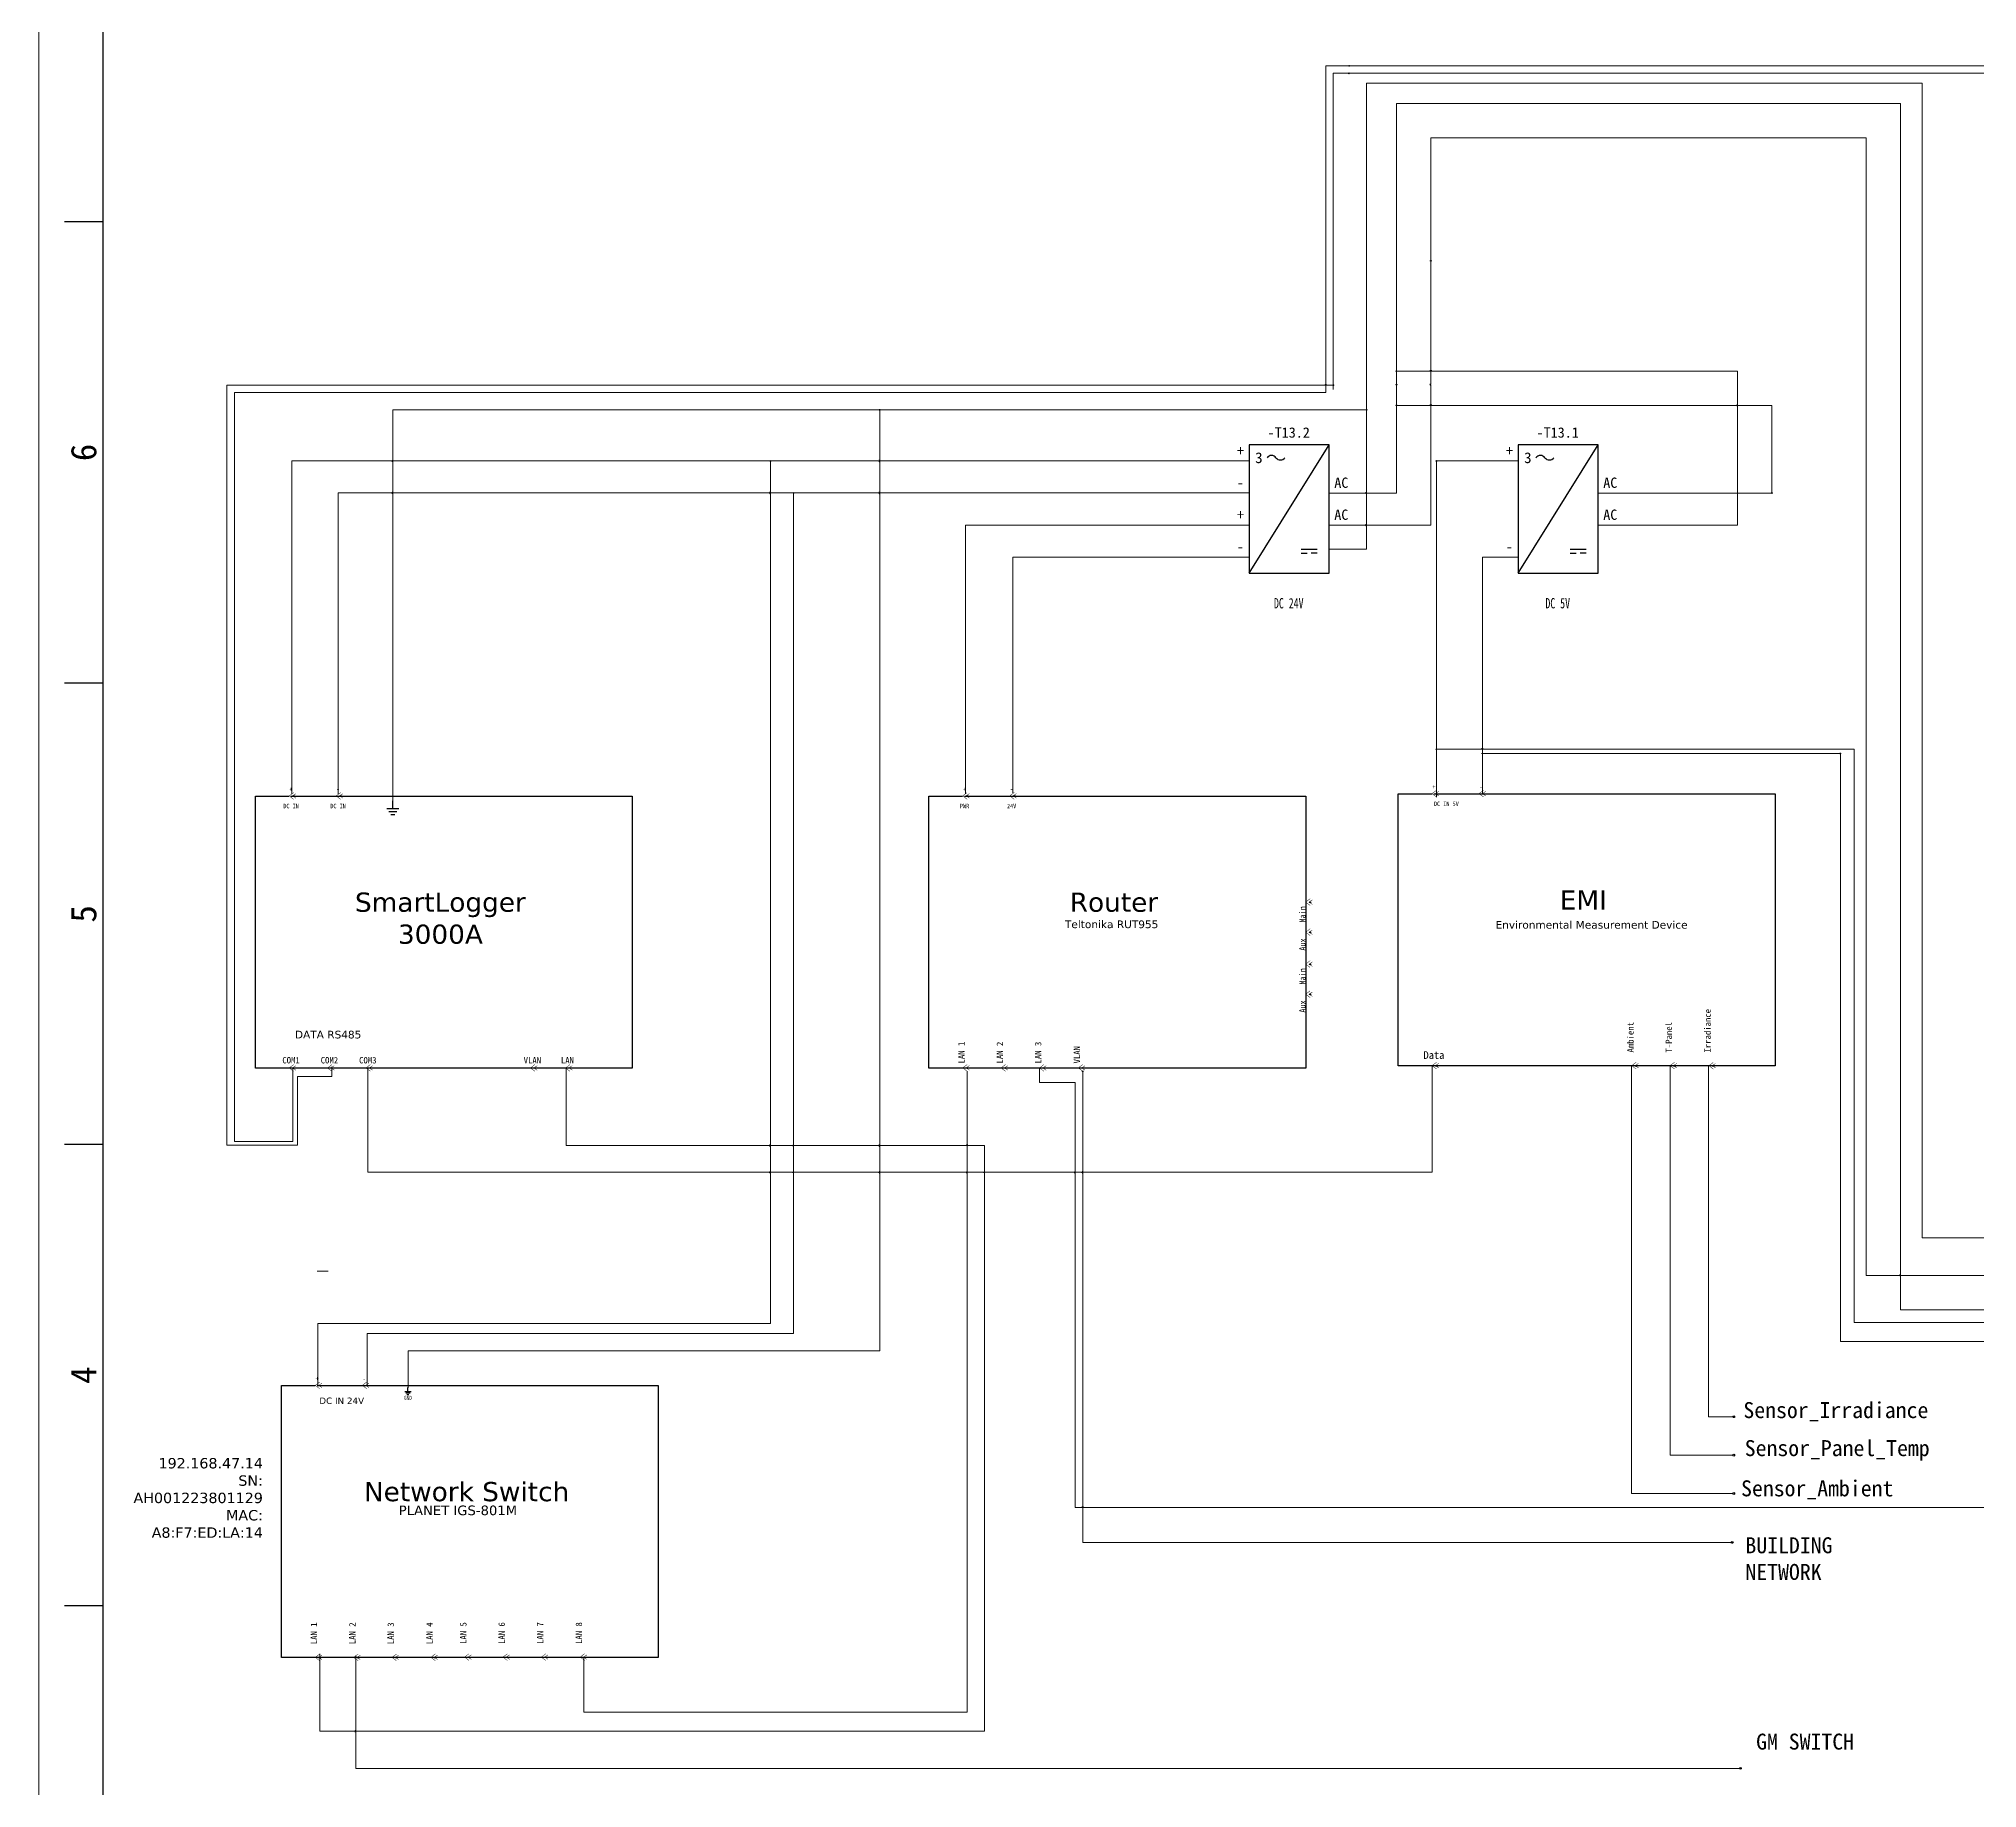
# Model space of a CAD drawing. Header units: millimetres. Extents: x 139 to 1361, y -140 to 1049.
# Drawn here: x 139 to 442.1, y 72.9 to 346.4 of the extents above; entities that cross this region are included whole.
import ezdxf
from ezdxf.enums import TextEntityAlignment as Align

# ---------------------------------------------------------------- set-up
doc = ezdxf.new("R2010")
doc.units = ezdxf.units.MM
doc.header["$LTSCALE"] = 12
for name, color, linetype in [('AE_BOR', 1, 'Continuous'), ('DESC', 1, 'Continuous'), ('GRN_12AWG', 3, 'Continuous'), ('RED_10AWG', 1, 'Continuous'), ('RED_2.5mm^2', 1, 'Continuous'), ('RED_4AWG', 1, 'Continuous'), ('SYMS', 7, 'Continuous'), ('TAGS', 51, 'Continuous'), ('TERMS', 4, 'Continuous'), ('WHT_0.5mm^2', 7, 'Continuous')]:
    doc.layers.add(name, color=color, linetype=linetype)
doc.styles.get("Standard").update_dxf_attribs({"font": ''})
doc.styles.add('WD', font='')
doc.styles.add('WD_IEC', font='')
doc.styles.get('Standard').set_extended_font_data('SimHei')
doc.styles.get('WD').set_extended_font_data('SimHei')
doc.styles.get('WD_IEC').set_extended_font_data('SimHei')

# ---------------------------------------------------------------- blocks, each defined once
blk = doc.blocks.new('gb_a0_a')
blk.add_line((149, 1039), (149, -115))
at = {"layer": 'AE_BOR', "color": 1, "lineweight": 15}
blk.add_line((139, -140), (139, 1049), dxfattribs=at)
at = {"layer": 'AE_BOR'}
for p, q in [((149, 317.75), (143, 317.75)), ((149, 245.63), (143, 245.63)), ((149, 173.5), (143, 173.5)), ((149, 101.38), (143, 101.38))]:
    blk.add_line(p, q, dxfattribs=at)
at = {"layer": 'AE_BOR', "style": 'WD'}
for s, p in [('6', (148, 281.69)), ('5', (148, 209.56)), ('4', (148, 137.44))]:
    blk.add_text(s, height=4, rotation=90, dxfattribs=at).set_placement(p, align=Align.CENTER)
blk = doc.blocks.new('HC01PJ_1-')
blk.add_line((0.031, 0), (0.094, 0))
for points in [[(0.062, -0.094, 0.0125, 0.0125, 0), (-0.063, 0, 0.0125, 0.0125, 0), (0.062, 0.094, 0, 0, 0)], [(0.125, 0.062, 0.0125, 0.0125, 0), (0.031, 0, 0.0125, 0.0125, 0), (0.125, -0.063, 0, 0, 0)]]:
    blk.add_lwpolyline(points, format="xyseb")
at = {"style": 'WD', "width": 0.85}
for tag, p in [('INST', (-0.012, 0.467)), ('TAG1', (-0.01, 0.125)), ('LOC', (-0.012, 0.295)), ('DESC1', (-0.01, -0.344)), ('DESC2', (-0.01, -0.516)), ('DESC3', (-0.01, -0.687))]:
    blk.add_attdef(tag, text='', height=0.125, dxfattribs=at).set_placement(p, align=Align.CENTER)
at = {"style": 'WD', "flags": 9}
blk.add_attdef('WDTYPE', text='', height=0.01, dxfattribs=at).set_placement((-0.221, 0.075), align=Align.RIGHT)
at = {"style": 'WD'}
for tag, p, flags in [('X4TERMDESC01', (-0.094, 0.031), 1), ('X1TERMDESC02', (0.125, 0.031), 1), ('FAMILY', (0.206, 0.131), 9)]:
    blk.add_attdef(tag, p, '', height=0.01, dxfattribs=dict(at, flags=flags))
at = {"color": 7, "style": 'WD', "flags": 1}
for tag, p in [('X4TERM01', (-0.063, 0)), ('X1TERM02', (0.094, 0))]:
    blk.add_attdef(tag, p, '', height=0.0125, dxfattribs=at)
at = {"style": 'WD'}
for tag, p in [('X2LINK', (0, 0.094)), ('X8LINK', (0, -0.094))]:
    blk.add_attdef(tag, p, '', height=0.01, dxfattribs=at)
at = {"linetype": 'Continuous', "style": 'WD', "flags": 9}
for tag, p in [('ASSYCODE', (0.219, 0.062)), ('MFG', (0.228, 0.089)), ('CAT', (0.23, 0.108))]:
    blk.add_attdef(tag, text='', height=0.01, dxfattribs=at).set_placement(p, align=Align.CENTER)
at = {"linetype": 'Continuous', "style": 'WD', "flags": 8}
blk.add_attdef('TERM01', text='', height=0.125, dxfattribs=at).set_placement((-0.104, -0.031), align=Align.TOP_RIGHT)
blk.add_attdef('TERM02', text='', height=0.125, dxfattribs=at).set_placement((0.146, -0.031), align=Align.TOP_LEFT)
blk = doc.blocks.new('HGND2')
for p, q in [((0.125, 0), (0, 0)), ((0.125, 0.09375), (0.125, -0.09375)), ((0.171875, 0.0625), (0.171875, -0.0625)), ((0.21875, 0.03125), (0.21875, -0.03125))]:
    blk.add_line(p, q)
at = {"style": 'WD', "width": 0.8}
for tag, p in [('INST', (0.25, 0.3125)), ('TAG1', (0.25, 0)), ('LOC', (0.25, 0.15625)), ('DESC1', (0.25, -0.15625)), ('DESC2', (0.25, -0.3125))]:
    blk.add_attdef(tag, text='', height=0.125, dxfattribs=at).set_placement(p, align=Align.MIDDLE_LEFT)
at = {"style": 'WD', "flags": 1}
for tag in ['ASSYCODE', 'X4TERM01', 'CAT', 'MFG', 'FAMILY']:
    blk.add_attdef(tag, (0, 0), '', height=0.01, dxfattribs=at)
blk = doc.blocks.new('smartlogger')
blk.add_lwpolyline([(5.55, 0), (58.9, 0), (58.9, -42.52), (0, -42.52), (0, 0), (5.24, 0)])
at = {"layer": 'SYMS'}
ref = blk.add_blockref('HC01PJ_1-', (5.63, 0.04), dxfattribs=dict(at, xscale=5.609300331090708, yscale=5.609300331090708, zscale=5.609300331090708))
ref.add_attrib('TAG1', '+', dxfattribs={"layer": 'TAGS', "height": 0.701, "style": 'WD', "width": 0.85}).set_placement((5.57, 0.74), align=Align.CENTER)
ref.add_attrib('DESC1', 'DC IN', dxfattribs={"layer": 'DESC', "height": 0.701, "style": 'WD', "width": 0.85}).set_placement((5.57, -1.89), align=Align.CENTER)
ref = blk.add_blockref('HC01PJ_1-', (12.98, 0.04), dxfattribs=dict(at, xscale=5.609300331090708, yscale=5.609300331090708, zscale=5.609300331090708))
ref.add_attrib('TAG1', '-', dxfattribs={"layer": 'TAGS', "height": 0.701, "style": 'WD', "width": 0.85}).set_placement((12.92, 0.74), align=Align.CENTER)
ref.add_attrib('DESC1', 'DC IN', dxfattribs={"layer": 'DESC', "height": 0.701, "style": 'WD', "width": 0.85}).set_placement((12.92, -1.89), align=Align.CENTER)
at = {"layer": 'SYMS', "xscale": 9.967605355146588, "yscale": 9.967605355146588, "zscale": 9.967605355146588, "rotation": 270}
blk.add_blockref('HGND2', (21.48, -0.75), dxfattribs=at)
at = {"layer": 'SYMS'}
ref = blk.add_blockref('HC01PJ_1-', (5.63, -42.48), dxfattribs=dict(at, xscale=5.609300331090708, yscale=5.609300331090708, zscale=5.609300331090708))
ref.add_attrib('TAG1', 'COM1', dxfattribs={"layer": 'TAGS', "color": 1, "height": 1, "style": 'WD_IEC'}).set_placement((5.57, -41.78), align=Align.CENTER)
ref = blk.add_blockref('HC01PJ_1-', (11.63, -42.48), dxfattribs=dict(at, xscale=5.609300331090708, yscale=5.609300331090708, zscale=5.609300331090708))
ref.add_attrib('TAG1', 'COM2', dxfattribs={"layer": 'TAGS', "color": 1, "height": 1, "style": 'WD_IEC'}).set_placement((11.57, -41.78), align=Align.CENTER)
ref = blk.add_blockref('HC01PJ_1-', (17.63, -42.48), dxfattribs=dict(at, xscale=5.609300331090708, yscale=5.609300331090708, zscale=5.609300331090708))
ref.add_attrib('TAG1', 'COM3', dxfattribs={"layer": 'TAGS', "color": 1, "height": 1, "style": 'WD_IEC'}).set_placement((17.57, -41.78), align=Align.CENTER)
ref = blk.add_blockref('HC01PJ_1-', (43.35, -42.48), dxfattribs=dict(at, xscale=5.609300331090708, yscale=5.609300331090708, zscale=5.609300331090708))
ref.add_attrib('TAG1', 'VLAN', dxfattribs={"layer": 'TAGS', "color": 1, "height": 1, "style": 'WD_IEC'}).set_placement((43.3, -41.78), align=Align.CENTER)
ref = blk.add_blockref('HC01PJ_1-', (48.84, -42.48), dxfattribs=dict(at, xscale=5.609300331090708, yscale=5.609300331090708, zscale=5.609300331090708))
ref.add_attrib('TAG1', 'LAN', dxfattribs={"layer": 'TAGS', "color": 1, "height": 1, "style": 'WD_IEC'}).set_placement((48.78, -41.78), align=Align.CENTER)
at = {"attachment_point": 1}
for s, insert, char_height in [('\\pxqc;{\\fVerdana|b0|i0|c0|p34;SmartLogger\\P3000A}', (8.34, -15.07), 3), ('{\\fVerdana|b0|i0|c0|p34;DATA RS485}', (6.18, -36.67), 1.2)]:
    blk.add_mtext_dynamic_manual_height_columns(s, width=41.1666, gutter_width=12.5, heights=[0], dxfattribs=dict(at, insert=insert, char_height=char_height))
blk = doc.blocks.new('Router')
blk.add_lwpolyline([(5.55, 0), (58.9, 0), (58.9, -42.52), (0, -42.52), (0, 0), (5.24, 0)])
at = {"layer": 'SYMS'}
ref = blk.add_blockref('HC01PJ_1-', (5.63, 0.04), dxfattribs=dict(at, xscale=5.609300331090708, yscale=5.609300331090708, zscale=5.609300331090708))
ref.add_attrib('TAG1', '+', dxfattribs={"layer": 'TAGS', "height": 0.701, "style": 'WD', "width": 0.85}).set_placement((5.57, 0.74), align=Align.CENTER)
ref.add_attrib('DESC1', 'PWR', dxfattribs={"layer": 'DESC', "height": 0.701, "style": 'WD', "width": 0.85}).set_placement((5.57, -1.89), align=Align.CENTER)
ref = blk.add_blockref('HC01PJ_1-', (12.98, 0.04), dxfattribs=dict(at, xscale=5.609300331090708, yscale=5.609300331090708, zscale=5.609300331090708))
ref.add_attrib('TAG1', '-', dxfattribs={"layer": 'TAGS', "height": 0.701, "style": 'WD', "width": 0.85}).set_placement((12.92, 0.74), align=Align.CENTER)
ref.add_attrib('DESC1', '24V', dxfattribs={"layer": 'DESC', "height": 0.701, "style": 'WD', "width": 0.85}).set_placement((12.92, -1.89), align=Align.CENTER)
ref = blk.add_blockref('HC01PJ_1-', (59.25, -16.55), dxfattribs=dict(at, xscale=5.609300331090708, yscale=5.609300331090708, zscale=5.609300331090708))
ref.add_attrib('DESC1', 'Main', dxfattribs={"layer": 'DESC', "height": 1, "rotation": 90, "style": 'WD', "width": 0.85}).set_placement((59.19, -18.48), align=Align.BOTTOM_CENTER)
ref = blk.add_blockref('HC01PJ_1-', (59.25, -21.26), dxfattribs=dict(at, xscale=5.609300331090708, yscale=5.609300331090708, zscale=5.609300331090708))
ref.add_attrib('DESC1', 'Aux', dxfattribs={"layer": 'DESC', "height": 1, "rotation": 90, "style": 'WD', "width": 0.85}).set_placement((59.19, -23.19), align=Align.BOTTOM_CENTER)
ref = blk.add_blockref('HC01PJ_1-', (59.25, -26.25), dxfattribs=dict(at, xscale=5.609300331090708, yscale=5.609300331090708, zscale=5.609300331090708))
ref.add_attrib('DESC1', 'Main', dxfattribs={"layer": 'DESC', "height": 1, "rotation": 90, "style": 'WD', "width": 0.85}).set_placement((59.19, -28.17), align=Align.BOTTOM_CENTER)
ref = blk.add_blockref('HC01PJ_1-', (59.25, -30.96), dxfattribs=dict(at, xscale=5.609300331090708, yscale=5.609300331090708, zscale=5.609300331090708))
ref.add_attrib('DESC1', 'Aux', dxfattribs={"layer": 'DESC', "height": 1, "rotation": 90, "style": 'WD', "width": 0.85}).set_placement((59.19, -32.88), align=Align.BOTTOM_CENTER)
ref = blk.add_blockref('HC01PJ_1-', (5.63, -42.48), dxfattribs=dict(at, xscale=5.609300331090708, yscale=5.609300331090708, zscale=5.609300331090708))
ref.add_attrib('TAG1', 'LAN 1', (5.57, -41.78), dxfattribs={"layer": 'TAGS', "color": 1, "height": 1, "rotation": 90, "style": 'WD_IEC'})
ref = blk.add_blockref('HC01PJ_1-', (11.63, -42.48), dxfattribs=dict(at, xscale=5.609300331090708, yscale=5.609300331090708, zscale=5.609300331090708))
ref.add_attrib('TAG1', 'LAN 2', (11.57, -41.78), dxfattribs={"layer": 'TAGS', "color": 1, "height": 1, "rotation": 90, "style": 'WD_IEC'})
ref = blk.add_blockref('HC01PJ_1-', (17.63, -42.48), dxfattribs=dict(at, xscale=5.609300331090708, yscale=5.609300331090708, zscale=5.609300331090708))
ref.add_attrib('TAG1', 'LAN 3', (17.57, -41.78), dxfattribs={"layer": 'TAGS', "color": 1, "height": 1, "rotation": 90, "style": 'WD_IEC'})
ref = blk.add_blockref('HC01PJ_1-', (23.7, -42.48), dxfattribs=dict(at, xscale=5.609300331090708, yscale=5.609300331090708, zscale=5.609300331090708))
ref.add_attrib('TAG1', 'VLAN', (23.64, -41.78), dxfattribs={"layer": 'TAGS', "color": 1, "height": 1, "rotation": 90, "style": 'WD_IEC'})
at = {"attachment_point": 1}
for s, insert, char_height in [('\\pxqc;{\\fVerdana|b0|i0|c0|p34;Router}', (8.34, -15.07), 3), ('{\\fVerdana|b0|i0|c0|p34;Teltonika RUT955}', (21.26, -19.43), 1.2)]:
    blk.add_mtext_dynamic_manual_height_columns(s, width=41.1666, gutter_width=12.5, heights=[0], dxfattribs=dict(at, insert=insert, char_height=char_height))
blk = doc.blocks.new('HPW1_3PH')
for p, q in [((0, -1.354), (0.967, 0.193)), ((0.629, -1.064), (0.823, -1.064)), ((0.629, -1.112), (0.702, -1.112)), ((0.823, -1.112), (0.75, -1.112))]:
    blk.add_line(p, q)
blk.add_lwpolyline([(0.967, 0.193), (0, 0.193), (0, -1.354), (0.967, -1.354)], close=True)
for centre, start, end in [((0.271, -0.001), 36.8699, 143.1301), ((0.379, 0.08), 216.8699, 323.1301)]:
    blk.add_arc(centre, 0.0677, start, end)
at = {"style": 'WD_IEC'}
blk.add_text('3', height=0.13, dxfattribs=at).set_placement((0.163, 0.039), align=Align.MIDDLE_RIGHT)
at = {"style": 'WD', "width": 0.7}
for tag, p in [('INST', (0.479, 0.656)), ('LOC', (0.479, 0.469)), ('RATING1', (0.479, -1.594)), ('DESC1', (0.479, -1.781)), ('DESC2', (0.479, -1.969)), ('DESC3', (0.479, -2.156))]:
    blk.add_attdef(tag, text='', height=0.125, dxfattribs=at).set_placement(p, align=Align.CENTER)
at = {"style": 'WD'}
blk.add_attdef('TAG1', text='', height=0.125, dxfattribs=at).set_placement((0.479, 0.281), align=Align.CENTER)
at = {"style": 'WD', "flags": 8}
for tag, p in [('TERM01', (-0.062, 0.062)), ('TERM02', (-0.062, -0.325)), ('TERM03', (-0.062, -0.712)), ('TERM04', (-0.062, -1.099))]:
    blk.add_attdef(tag, text='', height=0.125, dxfattribs=at).set_placement(p, align=Align.RIGHT)
at = {"style": 'WD'}
for tag, p, height, flags in [('X4TERM01', (0, 0), 0.0193, 1), ('TERM05', (1.029, -0.325), 0.125, 8), ('X4TERM02', (0, -0.387), 0.0193, 1), ('X1TERM05', (0.967, -0.387), 0.0193, 1), ('TERM06', (1.029, -0.712), 0.125, 8), ('X4TERM03', (0, -0.774), 0.0193, 1), ('X1TERM06', (0.967, -0.774), 0.0193, 1), ('X4TERM04', (0, -1.161), 0.0193, 1)]:
    blk.add_attdef(tag, p, '', height=height, dxfattribs=dict(at, flags=flags))
at = {"style": 'WD', "flags": 9}
for tag, p in [('ASSYCODE', (0.479, 0.071)), ('FAMILY', (0.479, 0.101)), ('MFG', (0.479, 0.164)), ('CAT', (0.48, 0.132))]:
    blk.add_attdef(tag, text='', height=0.0155, dxfattribs=at).set_placement(p, align=Align.CENTER)
blk = doc.blocks.new('EMI Device')
blk.add_lwpolyline([(5.55, 0), (58.9, 0), (58.9, -42.52), (0, -42.52), (0, 0), (5.24, 0)])
at = {"layer": 'SYMS'}
ref = blk.add_blockref('HC01PJ_1-', (5.63, 0.04), dxfattribs=dict(at, xscale=5.609300331090708, yscale=5.609300331090708, zscale=5.609300331090708))
ref.add_attrib('TAG1', '+', dxfattribs={"layer": 'TAGS', "height": 0.701, "style": 'WD', "width": 0.85}).set_placement((5.57, 0.74), align=Align.CENTER)
ref.add_attrib('DESC1', 'DC IN 5V', (5.57, -1.89), dxfattribs={"layer": 'DESC', "height": 0.701, "style": 'WD', "width": 0.85})
ref = blk.add_blockref('HC01PJ_1-', (12.98, 0.04), dxfattribs=dict(at, xscale=5.609300331090708, yscale=5.609300331090708, zscale=5.609300331090708))
ref.add_attrib('TAG1', '-', dxfattribs={"layer": 'TAGS', "height": 0.701, "style": 'WD', "width": 0.85}).set_placement((12.92, 0.74), align=Align.CENTER)
ref = blk.add_blockref('HC01PJ_1-', (36.84, -42.48), dxfattribs=dict(at, xscale=5.609300331090708, yscale=5.609300331090708, zscale=5.609300331090708))
ref.add_attrib('TAG1', '  Ambient', (36.78, -41.78), dxfattribs={"layer": 'TAGS', "color": 1, "height": 1, "rotation": 90, "style": 'WD_IEC'})
ref = blk.add_blockref('HC01PJ_1-', (42.84, -42.48), dxfattribs=dict(at, xscale=5.609300331090708, yscale=5.609300331090708, zscale=5.609300331090708))
ref.add_attrib('TAG1', '  T-Panel', (42.78, -41.78), dxfattribs={"layer": 'TAGS', "color": 1, "height": 1, "rotation": 90, "style": 'WD_IEC'})
ref = blk.add_blockref('HC01PJ_1-', (48.91, -42.48), dxfattribs=dict(at, xscale=5.609300331090708, yscale=5.609300331090708, zscale=5.609300331090708))
ref.add_attrib('TAG1', '  Irradiance', (48.85, -41.78), dxfattribs={"layer": 'TAGS', "color": 1, "height": 1, "rotation": 90, "style": 'WD_IEC'})
ref = blk.add_blockref('HC01PJ_1-', (5.63, -42.48), dxfattribs=dict(at, xscale=5.609300331090708, yscale=5.609300331090708, zscale=5.609300331090708))
ref.add_attrib('TAG1', 'Data', dxfattribs={"layer": 'TAGS', "color": 1, "height": 1.2, "style": 'WD_IEC'}).set_placement((5.57, -41.78), align=Align.BOTTOM_CENTER)
at = {"attachment_point": 1}
for s, insert, char_height in [('\\pxqc;{\\fVerdana|b0|i0|c0|p34;EMI}', (8.34, -15.07), 3), ('{\\fVerdana|b0|i0|c0|p34;Environmental Measurement Device}', (15.2, -19.86), 1.2)]:
    blk.add_mtext_dynamic_manual_height_columns(s, width=41.1666, gutter_width=12.5, heights=[0], dxfattribs=dict(at, insert=insert, char_height=char_height))
blk = doc.blocks.new('NETWORK SWITCH')
blk.add_lwpolyline([(344.31, 91.18), (397.66, 91.18), (397.66, 48.66), (338.76, 48.66), (338.76, 91.18), (344, 91.18)])
at = {"layer": 'SYMS'}
ref = blk.add_blockref('HC01PJ_1-', (344.39, 91.22), dxfattribs=dict(at, xscale=5.609300331090708, yscale=5.609300331090708, zscale=5.609300331090708))
ref.add_attrib('TAG1', '+', dxfattribs={"layer": 'TAGS', "height": 0.701, "style": 'WD', "width": 0.85}).set_placement((344.33, 91.92), align=Align.CENTER)
ref = blk.add_blockref('HC01PJ_1-', (351.74, 91.22), dxfattribs=dict(at, xscale=5.609300331090708, yscale=5.609300331090708, zscale=5.609300331090708))
ref.add_attrib('TAG1', '-', dxfattribs={"layer": 'TAGS', "height": 0.701, "style": 'WD', "width": 0.85}).set_placement((351.68, 91.92), align=Align.CENTER)
ref = blk.add_blockref('HGND2', (358.53, 90.87), dxfattribs=dict(at, xscale=5.109575369134383, yscale=5.109575369134383, zscale=5.109575369134383, rotation=270))
ref.add_attrib('TAG1', 'GND', dxfattribs={"layer": 'TAGS', "color": 1, "height": 0.639, "style": 'WD', "width": 0.8}).set_placement((358.53, 89.27), align=Align.MIDDLE)
ref = blk.add_blockref('HC01PJ_1-', (344.39, 48.7), dxfattribs=dict(at, xscale=5.609300331090708, yscale=5.609300331090708, zscale=5.609300331090708))
ref.add_attrib('TAG1', '  LAN 1', (344.33, 49.4), dxfattribs={"layer": 'TAGS', "color": 1, "height": 1, "rotation": 90, "style": 'WD_IEC'})
ref = blk.add_blockref('HC01PJ_1-', (350.39, 48.7), dxfattribs=dict(at, xscale=5.609300331090708, yscale=5.609300331090708, zscale=5.609300331090708))
ref.add_attrib('TAG1', '  LAN 2', (350.33, 49.4), dxfattribs={"layer": 'TAGS', "color": 1, "height": 1, "rotation": 90, "style": 'WD_IEC'})
ref = blk.add_blockref('HC01PJ_1-', (356.39, 48.7), dxfattribs=dict(at, xscale=5.609300331090708, yscale=5.609300331090708, zscale=5.609300331090708))
ref.add_attrib('TAG1', '  LAN 3', (356.33, 49.4), dxfattribs={"layer": 'TAGS', "color": 1, "height": 1, "rotation": 90, "style": 'WD_IEC'})
ref = blk.add_blockref('HC01PJ_1-', (362.46, 48.7), dxfattribs=dict(at, xscale=5.609300331090708, yscale=5.609300331090708, zscale=5.609300331090708))
ref.add_attrib('TAG1', '  LAN 4', (362.4, 49.4), dxfattribs={"layer": 'TAGS', "color": 1, "height": 1, "rotation": 90, "style": 'WD_IEC'})
ref = blk.add_blockref('HC01PJ_1-', (367.73, 48.74), dxfattribs=dict(at, xscale=5.609300331090708, yscale=5.609300331090708, zscale=5.609300331090708))
ref.add_attrib('TAG1', '  LAN 5', (367.68, 49.44), dxfattribs={"layer": 'TAGS', "color": 1, "height": 1, "rotation": 90, "style": 'WD_IEC'})
ref = blk.add_blockref('HC01PJ_1-', (373.73, 48.74), dxfattribs=dict(at, xscale=5.609300331090708, yscale=5.609300331090708, zscale=5.609300331090708))
ref.add_attrib('TAG1', '  LAN 6', (373.68, 49.44), dxfattribs={"layer": 'TAGS', "color": 1, "height": 1, "rotation": 90, "style": 'WD_IEC'})
ref = blk.add_blockref('HC01PJ_1-', (379.73, 48.74), dxfattribs=dict(at, xscale=5.609300331090708, yscale=5.609300331090708, zscale=5.609300331090708))
ref.add_attrib('TAG1', '  LAN 7', (379.68, 49.44), dxfattribs={"layer": 'TAGS', "color": 1, "height": 1, "rotation": 90, "style": 'WD_IEC'})
ref = blk.add_blockref('HC01PJ_1-', (385.8, 48.74), dxfattribs=dict(at, xscale=5.609300331090708, yscale=5.609300331090708, zscale=5.609300331090708))
ref.add_attrib('TAG1', '  LAN 8', (385.75, 49.44), dxfattribs={"layer": 'TAGS', "color": 1, "height": 1, "rotation": 90, "style": 'WD_IEC'})
at = {"attachment_point": 1}
for s, width, gutter_width, insert, char_height in [('{\\fVerdana|b0|i0|c0|p34;\\C240;\\c2367469;DC IN 24V}', 41.1666, 12.5, (344.67, 89.31), 1), ('\\pxqr;{\\fVerdana|b0|i0|c0|p34;\\C242;\\c2564301;192.168.47.14\\PSN:\\PAH001223801129\\PMAC:^JA8:F7:ED:LA:14}', 13.1279, 0.325, (322.72, 79.86), 1.6258), ('\\pxqc;{\\fVerdana|b0|i0|c0|p34;Network Switch}', 41.1666, 12.5, (347.11, 76.11), 3), ('{\\fVerdana|b0|i0|c0|p34;PLANET IGS-801M}', 41.1666, 12.5, (357.09, 72.43), 1.5)]:
    blk.add_mtext_dynamic_manual_height_columns(s, width=width, gutter_width=gutter_width, heights=[0], dxfattribs=dict(at, insert=insert, char_height=char_height))
blk = doc.blocks.new('WDDOT')
for radius in [0.03, 0.0187, 0.00929]:
    blk.add_circle((0, 0), radius)
blk = doc.blocks.new('HT0_02')
blk.add_circle((0, 0), 0.0699)
at = {"style": 'WD', "flags": 1}
for tag, p in [('X4TERM01', (-0.07, 0)), ('X2TERM01', (0, 0.07)), ('X1TERM01', (0.07, 0)), ('X8TERM01', (0, -0.07))]:
    blk.add_attdef(tag, p, '', height=0.01, dxfattribs=at)

msp = doc.modelspace()

# ---------------------------------------------------------------- linework, layer by layer
at = {"layer": 'GRN_12AWG', "lineweight": 13}
for p, q in [((433.43, 339.44), (346.58, 339.44)), ((346.58, 339.44), (346.58, 275.45)), ((433.43, 158.94), (433.43, 339.44)), ((346.58, 288.35), (194.36, 288.35)), ((194.36, 288.35), (194.36, 280.46)), ((270.47, 288.35), (270.47, 280.46)), ((194.36, 280.26), (194.36, 275.46)), ((270.47, 280.26), (270.47, 275.46)), ((194.36, 275.26), (194.36, 227.06)), ((270.47, 275.26), (270.47, 173.44)), ((346.58, 275.25), (346.58, 270.44)), ((346.58, 270.24), (346.58, 266.57)), ((346.58, 266.57), (340.77, 266.57)), ((270.47, 173.24), (270.47, 169.26)), ((270.47, 169.06), (270.47, 141.24)), ((575.89, 158.94), (433.43, 158.94)), ((270.47, 141.24), (196.73, 141.24)), ((196.73, 141.24), (196.73, 135.48))]:
    msp.add_line(p, q, dxfattribs=at)
at = {"layer": 'GRN_12AWG', "lineweight": 90}
for centre in [(194.36, 280.36), (270.47, 280.36), (194.36, 275.36), (270.47, 275.36), (346.58, 275.35), (346.58, 270.34), (270.47, 173.34), (270.47, 169.16)]:
    msp.add_arc(centre, 0.1, 90, 270, dxfattribs=at)
at = {"layer": 'RED_10AWG', "lineweight": 13}
for p, q in [((253.38, 280.36), (253.38, 275.46)), ((253.38, 275.26), (253.38, 173.44)), ((257.02, 275.36), (257.02, 173.44)), ((253.38, 173.24), (253.38, 169.26)), ((257.02, 173.24), (257.02, 169.26)), ((253.38, 169.06), (253.38, 145.54)), ((257.02, 169.06), (257.02, 143.97)), ((253.38, 145.54), (182.64, 145.54)), ((182.64, 145.54), (182.64, 135.83)), ((257.02, 143.97), (190.36, 143.97)), ((190.36, 143.97), (190.36, 135.84)), ((190.36, 135.84), (190.22, 135.84))]:
    msp.add_line(p, q, dxfattribs=at)
at = {"layer": 'RED_10AWG', "lineweight": 90}
for centre in [(253.38, 275.36), (253.38, 173.34), (257.02, 173.34), (253.38, 169.16), (257.02, 169.16)]:
    msp.add_arc(centre, 0.1, 90, 270, dxfattribs=at)
at = {"layer": 'RED_2.5mm^2', "lineweight": 13}
for p, q in [((430.08, 336.23), (351.28, 336.23)), ((351.28, 336.23), (351.28, 292.28)), ((430.08, 324.23), (430.08, 336.23)), ((424.72, 330.87), (356.64, 330.87)), ((356.64, 330.87), (356.64, 292.38)), ((424.72, 324.23), (424.72, 330.87)), ((424.72, 153.05), (424.72, 324.23)), ((430.08, 153.15), (430.08, 324.23)), ((351.28, 294.41), (356.54, 294.41)), ((356.74, 294.41), (396.78, 294.41)), ((396.78, 294.41), (404.6, 294.41)), ((404.6, 294.41), (404.6, 289.15)), ((351.28, 292.28), (351.28, 275.35)), ((356.64, 292.18), (356.64, 270.34)), ((351.28, 289.05), (356.54, 289.05)), ((356.74, 289.05), (396.78, 289.05)), ((396.78, 289.05), (409.96, 289.05)), ((404.6, 288.95), (404.6, 275.3)), ((409.96, 289.05), (409.96, 275.3)), ((178.55, 228.35), (178.55, 280.36)), ((178.55, 280.36), (328.22, 280.36)), ((357.52, 227.82), (357.52, 280.36)), ((357.52, 280.36), (370.27, 280.36)), ((382.79, 277.47), (382.79, 275.35)), ((185.82, 228.33), (185.82, 275.36)), ((185.82, 275.36), (328.22, 275.36)), ((351.28, 275.35), (340.74, 275.35)), ((409.96, 275.35), (382.79, 275.35)), ((404.6, 275.3), (404.6, 270.34)), ((283.86, 228.31), (283.86, 270.34)), ((283.86, 270.34), (328.22, 270.34)), ((356.64, 270.34), (340.74, 270.34)), ((382.79, 271.28), (382.79, 270.34)), ((404.6, 270.34), (382.79, 270.34)), ((291.29, 228.46), (291.29, 265.34)), ((291.29, 265.34), (328.22, 265.34)), ((364.7, 228.34), (364.7, 265.34)), ((364.7, 265.34), (370.27, 265.34)), ((221.43, 173.34), (221.43, 185.47)), ((284.14, 184.95), (284.14, 169.26)), ((302.21, 184.95), (302.21, 169.26)), ((388.03, 185.82), (388.03, 118.95)), ((394.03, 185.82), (394.03, 124.95)), ((400.03, 185.82), (400.03, 130.95)), ((284.04, 173.34), (221.43, 173.34)), ((286.88, 173.34), (284.24, 173.34)), ((286.88, 169.26), (286.88, 173.34)), ((284.14, 169.06), (284.14, 84.79)), ((286.88, 81.79), (286.88, 169.06)), ((302.21, 169.06), (302.21, 111.31)), ((537.15, 153.05), (424.72, 153.05)), ((430.08, 147.69), (430.08, 152.95)), ((537.15, 147.69), (430.08, 147.69)), ((400.03, 130.95), (403.85, 130.95)), ((394.03, 124.95), (403.85, 124.95)), ((388.03, 118.95), (403.85, 118.95)), ((302.21, 111.31), (403.61, 111.31)), ((182.93, 93.87), (182.93, 81.79)), ((188.58, 93.61), (188.58, 81.89)), ((224.24, 84.79), (224.24, 93.33)), ((284.14, 84.79), (224.24, 84.79)), ((182.93, 81.79), (286.88, 81.79)), ((188.58, 81.69), (188.58, 75.99)), ((188.58, 75.99), (404.89, 75.99))]:
    msp.add_line(p, q, dxfattribs=at)
at = {"layer": 'RED_2.5mm^2', "lineweight": 90}
for centre, start, end in [((356.64, 294.41), 0, 180), ((356.64, 292.28), 90, 270), ((356.64, 289.05), 0, 180), ((404.6, 289.05), 90, 270), ((284.14, 173.34), 0, 180), ((284.14, 169.16), 90, 270), ((286.88, 169.16), 90, 270), ((302.21, 169.16), 90, 270), ((430.08, 153.05), 90, 270), ((188.58, 81.79), 90, 270)]:
    msp.add_arc(centre, 0.1, start, end, dxfattribs=at)
at = {"layer": 'RED_4AWG', "lineweight": 13}
for p, q in [((357.53, 235.29), (364.6, 235.29)), ((364.69, 234.62), (420.66, 234.62)), ((364.8, 235.29), (422.83, 235.29)), ((420.66, 234.62), (420.66, 142.71)), ((422.83, 235.29), (422.83, 145.68)), ((295.44, 185.48), (295.44, 183.22)), ((295.44, 183.22), (301.04, 183.22)), ((301.04, 183.22), (301.04, 169.26)), ((301.04, 169.06), (301.04, 116.77)), ((422.83, 145.68), (662.37, 145.68)), ((420.66, 142.71), (664.54, 142.71)), ((301.04, 116.77), (302.11, 116.77)), ((302.31, 116.77), (666.58, 116.77))]:
    msp.add_line(p, q, dxfattribs=at)
at = {"layer": 'RED_4AWG', "lineweight": 90}
for centre, start, end in [((364.7, 235.29), 0, 180), ((301.04, 169.16), 90, 270), ((302.21, 116.77), 0, 180)]:
    msp.add_arc(centre, 0.1, start, end, dxfattribs=at)
at = {"layer": 'WHT_0.5mm^2', "lineweight": 13}
for p, q in [((343.8, 342.13), (340.22, 342.13)), ((340.22, 342.13), (340.22, 291.52)), ((343.8, 340.96), (341.39, 340.96)), ((341.39, 340.96), (341.39, 291.52)), ((467.01, 342.13), (343.86, 342.13)), ((465.84, 340.96), (343.86, 340.96)), ((340.12, 292.21), (168.42, 292.21)), ((168.42, 292.21), (168.42, 290.94)), ((168.42, 290.94), (168.42, 173.98)), ((340.22, 291.04), (169.59, 291.04)), ((169.59, 291.04), (169.59, 173.98)), ((340.22, 291.52), (340.22, 291.04)), ((341.39, 292.21), (340.32, 292.21)), ((178.7, 173.98), (178.7, 185.52)), ((184.84, 184.15), (184.84, 185.67)), ((190.43, 169.16), (190.43, 185.55)), ((356.82, 185.82), (356.82, 169.16)), ((179.45, 173.4), (179.45, 184.15)), ((179.45, 184.15), (184.68, 184.15)), ((184.68, 184.15), (184.84, 184.15)), ((168.42, 173.98), (168.42, 173.4)), ((168.42, 173.4), (179.45, 173.4)), ((169.59, 173.98), (178.7, 173.98)), ((356.82, 169.16), (190.43, 169.16)), ((182.52, 153.7), (184.22, 153.7))]:
    msp.add_line(p, q, dxfattribs=at)
at = {"layer": 'WHT_0.5mm^2', "lineweight": 90}
msp.add_arc((340.22, 292.21), 0.1, 0, 180, dxfattribs=at)

# ---------------------------------------------------------------- block references
msp.add_blockref('gb_a0_a', (0, 0))
at = {"lineweight": 5}
for name, p in [('smartlogger', (172.87, 227.96)), ('Router', (278.17, 227.96)), ('EMI Device', (351.55, 228.31)), ('NETWORK SWITCH', (-161.81, 44.64))]:
    msp.add_blockref(name, p, dxfattribs=at)
at = {"layer": 'SYMS', "lineweight": 5, "xscale": 2, "yscale": 2, "zscale": 2}
for name, p in [('WDDOT', (343.8, 340.96)), ('WDDOT', (343.86, 342.13)), ('WDDOT', (356.64, 311.63)), ('WDDOT', (351.28, 294.41)), ('WDDOT', (341.39, 292.21)), ('WDDOT', (351.28, 292.28)), ('WDDOT', (270.47, 288.35)), ('WDDOT', (346.58, 288.35)), ('WDDOT', (351.28, 289.05)), ('WDDOT', (253.38, 280.36)), ('WDDOT', (357.52, 280.36)), ('WDDOT', (257.02, 275.36)), ('WDDOT', (409.96, 275.35)), ('WDDOT', (357.52, 235.29)), ('WDDOT', (364.7, 234.62)), ('WDDOT', (420.66, 234.62)), ('WDDOT', (302.21, 184.95)), ('HT0_02', (403.99, 130.95)), ('HT0_02', (403.99, 124.95)), ('HT0_02', (403.99, 118.95)), ('HT0_02', (403.75, 111.31)), ('HT0_02', (405.03, 75.99))]:
    msp.add_blockref(name, p, dxfattribs=at)
at = {"layer": 'SYMS', "lineweight": 5}
ref = msp.add_blockref('HPW1_3PH', (328.22, 280.36), dxfattribs=dict(at, xscale=12.94037004457277, yscale=12.94037004457277, zscale=12.94037004457277))
ref.add_attrib('DESC1', 'DC 24V', dxfattribs={"layer": 'DESC', "height": 1.618, "style": 'WD', "width": 0.7}).set_placement((334.42, 257.31), align=Align.CENTER)
ref.add_attrib('TAG1', '-T13.2', dxfattribs={"layer": 'TAGS', "color": 5, "height": 1.618, "style": 'WD'}).set_placement((334.42, 284), align=Align.CENTER)
ref.add_attrib('TERM03', '+', dxfattribs={"layer": 'TERMS', "height": 1.62, "style": 'WD', "flags": 8}).set_placement((327.42, 271.15), align=Align.RIGHT)
ref.add_attrib('TERM02', '-', dxfattribs={"layer": 'TERMS', "height": 1.62, "style": 'WD', "flags": 8}).set_placement((327.42, 276.16), align=Align.RIGHT)
ref.add_attrib('TERM01', '+', dxfattribs={"layer": 'TERMS', "height": 1.62, "style": 'WD', "flags": 8}).set_placement((327.42, 281.16), align=Align.RIGHT)
ref.add_attrib('TERM06', 'AC', (341.54, 271.15), dxfattribs={"layer": 'TERMS', "height": 1.618, "style": 'WD', "flags": 8})
ref.add_attrib('TERM05', 'AC', (341.54, 276.15), dxfattribs={"layer": 'TERMS', "height": 1.618, "style": 'WD', "flags": 8})
ref.add_attrib('TERM04', '-', dxfattribs={"layer": 'TERMS', "height": 1.62, "style": 'WD', "flags": 8}).set_placement((327.42, 266.14), align=Align.RIGHT)
ref = msp.add_blockref('HPW1_3PH', (370.27, 280.36), dxfattribs=dict(at, xscale=12.94037004457277, yscale=12.94037004457277, zscale=12.94037004457277))
ref.add_attrib('DESC1', 'DC 5V', dxfattribs={"layer": 'DESC', "height": 1.618, "style": 'WD', "width": 0.7}).set_placement((376.47, 257.31), align=Align.CENTER)
ref.add_attrib('TAG1', '-T13.1', dxfattribs={"layer": 'TAGS', "color": 5, "height": 1.618, "style": 'WD'}).set_placement((376.47, 284), align=Align.CENTER)
ref.add_attrib('TERM01', '+', dxfattribs={"layer": 'TERMS', "height": 1.62, "style": 'WD', "flags": 8}).set_placement((369.47, 281.16), align=Align.RIGHT)
ref.add_attrib('TERM06', 'AC', (383.59, 271.15), dxfattribs={"layer": 'TERMS', "height": 1.618, "style": 'WD', "flags": 8})
ref.add_attrib('TERM05', 'AC', (383.59, 276.15), dxfattribs={"layer": 'TERMS', "height": 1.618, "style": 'WD', "flags": 8})
ref.add_attrib('TERM04', '-', dxfattribs={"layer": 'TERMS', "height": 1.62, "style": 'WD', "flags": 8}).set_placement((369.47, 266.14), align=Align.RIGHT)

# ---------------------------------------------------------------- texts
at = {"lineweight": 18, "char_height": 2.5, "attachment_point": 1}
for s, insert in [('Sensor_Irradiance', (405.5, 133.24)), ('{\\fSimHei|b0|i0|c134|p49;Sensor_}Panel_Temp', (405.71, 127.3)), ('{\\fSimHei|b0|i0|c134|p49;Sensor_}Ambient', (405.14, 121.01)), ('BUILDING NETWORK', (405.82, 112.11)), ('GM SWITCH', (407.49, 81.42))]:
    msp.add_mtext_dynamic_manual_height_columns(s, width=15.1722, gutter_width=12.5, heights=[0], dxfattribs=dict(at, insert=insert))

doc.saveas('drawing.dxf')
